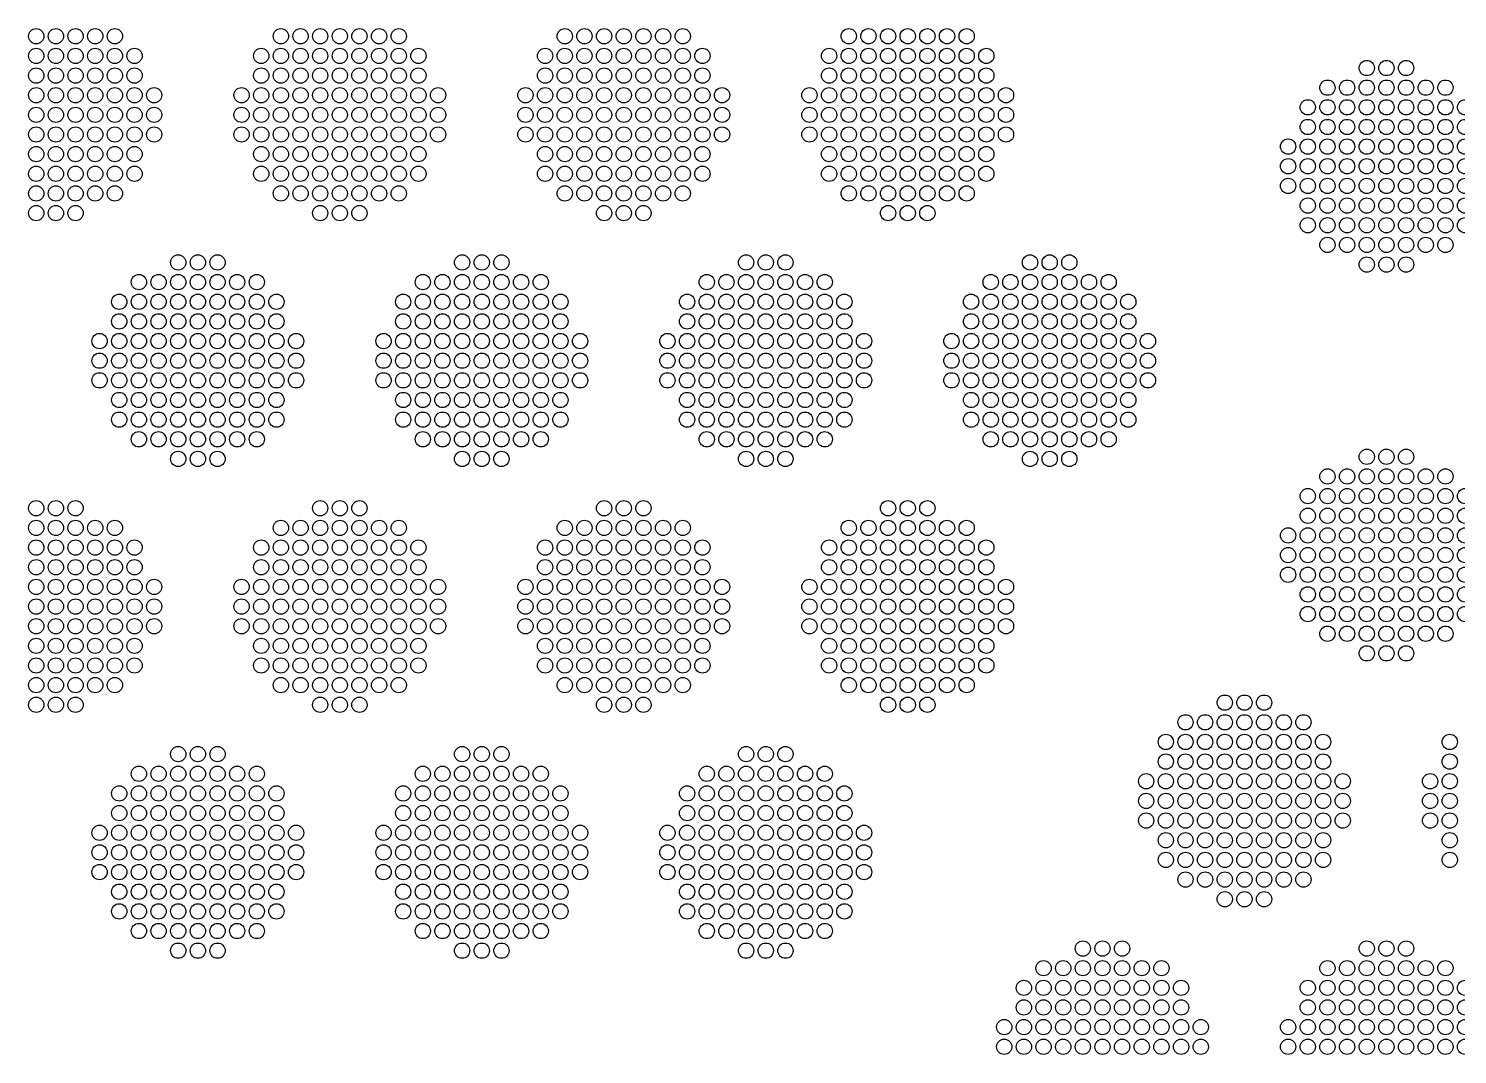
# Model space of a CAD drawing. Extents: x -49 to 54, y -38 to 38.
# Drawn here: x -42.89 to -36.35, y -14.17 to -9.48 of the extents above; entities that cross this region are included whole.
import ezdxf

# ---------------------------------------------------------------- set-up
doc = ezdxf.new("R2010")
doc.units = 0
doc.layers.add('LOWER_ELECTRODE', color=1, linetype='CONTINUOUS')

msp = doc.modelspace()

# ---------------------------------------------------------------- linework, layer by layer
at = {"layer": 'LOWER_ELECTRODE'}
for centre in [(-42.8539, -9.5107), (-42.7639, -9.5107), (-42.6739, -9.5107), (-42.5839, -9.5107), (-42.4939, -9.5107), (-41.7339, -9.5107), (-41.6439, -9.5107), (-41.5539, -9.5107), (-41.4639, -9.5107), (-41.3739, -9.5107), (-41.2839, -9.5107), (-41.1939, -9.5107), (-40.4339, -9.5107), (-40.3439, -9.5107), (-40.2539, -9.5107), (-40.1639, -9.5107), (-40.0739, -9.5107), (-39.9839, -9.5107), (-39.8939, -9.5107), (-39.1339, -9.5107), (-39.0439, -9.5107), (-38.9539, -9.5107), (-38.8639, -9.5107), (-38.7739, -9.5107), (-38.6839, -9.5107), (-38.5939, -9.5107), (-42.8539, -9.6007), (-42.7639, -9.6007), (-42.6739, -9.6007), (-42.5839, -9.6007), (-42.4939, -9.6007), (-42.4039, -9.6007), (-41.8239, -9.6007), (-41.7339, -9.6007), (-41.6439, -9.6007), (-41.5539, -9.6007), (-41.4639, -9.6007), (-41.3739, -9.6007), (-41.2839, -9.6007), (-41.1939, -9.6007), (-41.1039, -9.6007), (-40.5239, -9.6007), (-40.4339, -9.6007), (-40.3439, -9.6007), (-40.2539, -9.6007), (-40.1639, -9.6007), (-40.0739, -9.6007), (-39.9839, -9.6007), (-39.8939, -9.6007), (-39.8039, -9.6007), (-39.2239, -9.6007), (-39.1339, -9.6007), (-39.0439, -9.6007), (-38.9539, -9.6007), (-38.8639, -9.6007), (-38.7739, -9.6007), (-38.6839, -9.6007), (-38.5939, -9.6007), (-38.5039, -9.6007), (-42.8539, -9.6907), (-42.7639, -9.6907), (-42.6739, -9.6907), (-42.5839, -9.6907), (-42.4939, -9.6907), (-42.4039, -9.6907), (-41.8239, -9.6907), (-41.7339, -9.6907), (-41.6439, -9.6907), (-41.5539, -9.6907), (-41.4639, -9.6907), (-41.3739, -9.6907), (-41.2839, -9.6907), (-41.1939, -9.6907), (-41.1039, -9.6907), (-40.5239, -9.6907), (-40.4339, -9.6907), (-40.3439, -9.6907), (-40.2539, -9.6907), (-40.1639, -9.6907), (-40.0739, -9.6907), (-39.9839, -9.6907), (-39.8939, -9.6907), (-39.8039, -9.6907), (-39.2239, -9.6907), (-39.1339, -9.6907), (-39.0439, -9.6907), (-38.9539, -9.6907), (-38.8639, -9.6907), (-38.7739, -9.6907), (-38.6839, -9.6907), (-38.5939, -9.6907), (-38.5039, -9.6907), (-36.7621, -9.6563), (-36.6721, -9.6563), (-36.5821, -9.6563), (-42.8539, -9.7807), (-42.7639, -9.7807), (-42.6739, -9.7807), (-42.5839, -9.7807), (-42.4939, -9.7807), (-42.4039, -9.7807), (-42.3139, -9.7807), (-41.9139, -9.7807), (-41.8239, -9.7807), (-41.7339, -9.7807), (-41.6439, -9.7807), (-41.5539, -9.7807), (-41.4639, -9.7807), (-41.3739, -9.7807), (-41.2839, -9.7807), (-41.1939, -9.7807), (-41.1039, -9.7807), (-41.0139, -9.7807), (-40.6139, -9.7807), (-40.5239, -9.7807), (-40.4339, -9.7807), (-40.3439, -9.7807), (-40.2539, -9.7807), (-40.1639, -9.7807), (-40.0739, -9.7807), (-39.9839, -9.7807), (-39.8939, -9.7807), (-39.8039, -9.7807), (-39.7139, -9.7807), (-39.3139, -9.7807), (-39.2239, -9.7807), (-39.1339, -9.7807), (-39.0439, -9.7807), (-38.9539, -9.7807), (-38.8639, -9.7807), (-38.7739, -9.7807), (-38.6839, -9.7807), (-38.5939, -9.7807), (-38.5039, -9.7807), (-38.4139, -9.7807), (-36.9421, -9.7463), (-36.8521, -9.7463), (-36.7621, -9.7463), (-36.6721, -9.7463), (-36.5821, -9.7463), (-36.4921, -9.7463), (-36.4021, -9.7463), (-37.0321, -9.8363), (-36.9421, -9.8363), (-36.8521, -9.8363), (-36.7621, -9.8363), (-36.6721, -9.8363), (-36.5821, -9.8363), (-36.4921, -9.8363), (-36.4021, -9.8363), (-36.3121, -9.8363), (-42.8539, -9.8707), (-42.7639, -9.8707), (-42.6739, -9.8707), (-42.5839, -9.8707), (-42.4939, -9.8707), (-42.4039, -9.8707), (-42.3139, -9.8707), (-41.9139, -9.8707), (-41.8239, -9.8707), (-41.7339, -9.8707), (-41.6439, -9.8707), (-41.5539, -9.8707), (-41.4639, -9.8707), (-41.3739, -9.8707), (-41.2839, -9.8707), (-41.1939, -9.8707), (-41.1039, -9.8707), (-41.0139, -9.8707), (-40.6139, -9.8707), (-40.5239, -9.8707), (-40.4339, -9.8707), (-40.3439, -9.8707), (-40.2539, -9.8707), (-40.1639, -9.8707), (-40.0739, -9.8707), (-39.9839, -9.8707), (-39.8939, -9.8707), (-39.8039, -9.8707), (-39.7139, -9.8707), (-39.3139, -9.8707), (-39.2239, -9.8707), (-39.1339, -9.8707), (-39.0439, -9.8707), (-38.9539, -9.8707), (-38.8639, -9.8707), (-38.7739, -9.8707), (-38.6839, -9.8707), (-38.5939, -9.8707), (-38.5039, -9.8707), (-38.4139, -9.8707), (-42.8539, -9.9607), (-42.7639, -9.9607), (-42.6739, -9.9607), (-42.5839, -9.9607), (-42.4939, -9.9607), (-42.4039, -9.9607), (-42.3139, -9.9607), (-41.9139, -9.9607), (-41.8239, -9.9607), (-41.7339, -9.9607), (-41.6439, -9.9607), (-41.5539, -9.9607), (-41.4639, -9.9607), (-41.3739, -9.9607), (-41.2839, -9.9607), (-41.1939, -9.9607), (-41.1039, -9.9607), (-41.0139, -9.9607), (-40.6139, -9.9607), (-40.5239, -9.9607), (-40.4339, -9.9607), (-40.3439, -9.9607), (-40.2539, -9.9607), (-40.1639, -9.9607), (-40.0739, -9.9607), (-39.9839, -9.9607), (-39.8939, -9.9607), (-39.8039, -9.9607), (-39.7139, -9.9607), (-39.3139, -9.9607), (-39.2239, -9.9607), (-39.1339, -9.9607), (-39.0439, -9.9607), (-38.9539, -9.9607), (-38.8639, -9.9607), (-38.7739, -9.9607), (-38.6839, -9.9607), (-38.5939, -9.9607), (-38.5039, -9.9607), (-38.4139, -9.9607), (-37.0321, -9.9263), (-36.9421, -9.9263), (-36.8521, -9.9263), (-36.7621, -9.9263), (-36.6721, -9.9263), (-36.5821, -9.9263), (-36.4921, -9.9263), (-36.4021, -9.9263), (-36.3121, -9.9263), (-37.1221, -10.0163), (-37.0321, -10.0163), (-36.9421, -10.0163), (-36.8521, -10.0163), (-36.7621, -10.0163), (-36.6721, -10.0163), (-36.5821, -10.0163), (-36.4921, -10.0163), (-36.4021, -10.0163), (-36.3121, -10.0163), (-42.8539, -10.0507), (-42.7639, -10.0507), (-42.6739, -10.0507), (-42.5839, -10.0507), (-42.4939, -10.0507), (-42.4039, -10.0507), (-41.8239, -10.0507), (-41.7339, -10.0507), (-41.6439, -10.0507), (-41.5539, -10.0507), (-41.4639, -10.0507), (-41.3739, -10.0507), (-41.2839, -10.0507), (-41.1939, -10.0507), (-41.1039, -10.0507), (-40.5239, -10.0507), (-40.4339, -10.0507), (-40.3439, -10.0507), (-40.2539, -10.0507), (-40.1639, -10.0507), (-40.0739, -10.0507), (-39.9839, -10.0507), (-39.8939, -10.0507), (-39.8039, -10.0507), (-39.2239, -10.0507), (-39.1339, -10.0507), (-39.0439, -10.0507), (-38.9539, -10.0507), (-38.8639, -10.0507), (-38.7739, -10.0507), (-38.6839, -10.0507), (-38.5939, -10.0507), (-38.5039, -10.0507), (-37.1221, -10.1063), (-37.0321, -10.1063), (-36.9421, -10.1063), (-36.8521, -10.1063), (-36.7621, -10.1063), (-36.6721, -10.1063), (-36.5821, -10.1063), (-36.4921, -10.1063), (-36.4021, -10.1063), (-36.3121, -10.1063), (-42.8539, -10.1407), (-42.7639, -10.1407), (-42.6739, -10.1407), (-42.5839, -10.1407), (-42.4939, -10.1407), (-42.4039, -10.1407), (-41.8239, -10.1407), (-41.7339, -10.1407), (-41.6439, -10.1407), (-41.5539, -10.1407), (-41.4639, -10.1407), (-41.3739, -10.1407), (-41.2839, -10.1407), (-41.1939, -10.1407), (-41.1039, -10.1407), (-40.5239, -10.1407), (-40.4339, -10.1407), (-40.3439, -10.1407), (-40.2539, -10.1407), (-40.1639, -10.1407), (-40.0739, -10.1407), (-39.9839, -10.1407), (-39.8939, -10.1407), (-39.8039, -10.1407), (-39.2239, -10.1407), (-39.1339, -10.1407), (-39.0439, -10.1407), (-38.9539, -10.1407), (-38.8639, -10.1407), (-38.7739, -10.1407), (-38.6839, -10.1407), (-38.5939, -10.1407), (-38.5039, -10.1407), (-42.8539, -10.2307), (-42.7639, -10.2307), (-42.6739, -10.2307), (-42.5839, -10.2307), (-42.4939, -10.2307), (-41.7339, -10.2307), (-41.6439, -10.2307), (-41.5539, -10.2307), (-41.4639, -10.2307), (-41.3739, -10.2307), (-41.2839, -10.2307), (-41.1939, -10.2307), (-40.4339, -10.2307), (-40.3439, -10.2307), (-40.2539, -10.2307), (-40.1639, -10.2307), (-40.0739, -10.2307), (-39.9839, -10.2307), (-39.8939, -10.2307), (-39.1339, -10.2307), (-39.0439, -10.2307), (-38.9539, -10.2307), (-38.8639, -10.2307), (-38.7739, -10.2307), (-38.6839, -10.2307), (-38.5939, -10.2307), (-37.1221, -10.1963), (-37.0321, -10.1963), (-36.9421, -10.1963), (-36.8521, -10.1963), (-36.7621, -10.1963), (-36.6721, -10.1963), (-36.5821, -10.1963), (-36.4921, -10.1963), (-36.4021, -10.1963), (-36.3121, -10.1963), (-37.0321, -10.2863), (-36.9421, -10.2863), (-36.8521, -10.2863), (-36.7621, -10.2863), (-36.6721, -10.2863), (-36.5821, -10.2863), (-36.4921, -10.2863), (-36.4021, -10.2863), (-36.3121, -10.2863), (-42.8539, -10.3207), (-42.7639, -10.3207), (-42.6739, -10.3207), (-41.5539, -10.3207), (-41.4639, -10.3207), (-41.3739, -10.3207), (-40.2539, -10.3207), (-40.1639, -10.3207), (-40.0739, -10.3207), (-38.9539, -10.3207), (-38.8639, -10.3207), (-38.7739, -10.3207), (-37.0321, -10.3763), (-36.9421, -10.3763), (-36.8521, -10.3763), (-36.7621, -10.3763), (-36.6721, -10.3763), (-36.5821, -10.3763), (-36.4921, -10.3763), (-36.4021, -10.3763), (-36.3121, -10.3763), (-36.9421, -10.4663), (-36.8521, -10.4663), (-36.7621, -10.4663), (-36.6721, -10.4663), (-36.5821, -10.4663), (-36.4921, -10.4663), (-36.4021, -10.4663), (-42.2039, -10.5465), (-42.1139, -10.5465), (-42.0239, -10.5465), (-40.9039, -10.5465), (-40.8139, -10.5465), (-40.7239, -10.5465), (-39.6039, -10.5465), (-39.5139, -10.5465), (-39.4239, -10.5465), (-38.3039, -10.5465), (-38.2139, -10.5465), (-38.1239, -10.5465), (-36.7621, -10.5563), (-36.6721, -10.5563), (-36.5821, -10.5563), (-42.3839, -10.6365), (-42.2939, -10.6365), (-42.2039, -10.6365), (-42.1139, -10.6365), (-42.0239, -10.6365), (-41.9339, -10.6365), (-41.8439, -10.6365), (-41.0839, -10.6365), (-40.9939, -10.6365), (-40.9039, -10.6365), (-40.8139, -10.6365), (-40.7239, -10.6365), (-40.6339, -10.6365), (-40.5439, -10.6365), (-39.7839, -10.6365), (-39.6939, -10.6365), (-39.6039, -10.6365), (-39.5139, -10.6365), (-39.4239, -10.6365), (-39.3339, -10.6365), (-39.2439, -10.6365), (-38.4839, -10.6365), (-38.3939, -10.6365), (-38.3039, -10.6365), (-38.2139, -10.6365), (-38.1239, -10.6365), (-38.0339, -10.6365), (-37.9439, -10.6365), (-42.4739, -10.7265), (-42.3839, -10.7265), (-42.2939, -10.7265), (-42.2039, -10.7265), (-42.1139, -10.7265), (-42.0239, -10.7265), (-41.9339, -10.7265), (-41.8439, -10.7265), (-41.7539, -10.7265), (-41.1739, -10.7265), (-41.0839, -10.7265), (-40.9939, -10.7265), (-40.9039, -10.7265), (-40.8139, -10.7265), (-40.7239, -10.7265), (-40.6339, -10.7265), (-40.5439, -10.7265), (-40.4539, -10.7265), (-39.8739, -10.7265), (-39.7839, -10.7265), (-39.6939, -10.7265), (-39.6039, -10.7265), (-39.5139, -10.7265), (-39.4239, -10.7265), (-39.3339, -10.7265), (-39.2439, -10.7265), (-39.1539, -10.7265), (-38.5739, -10.7265), (-38.4839, -10.7265), (-38.3939, -10.7265), (-38.3039, -10.7265), (-38.2139, -10.7265), (-38.1239, -10.7265), (-38.0339, -10.7265), (-37.9439, -10.7265), (-37.8539, -10.7265), (-42.4739, -10.8165), (-42.3839, -10.8165), (-42.2939, -10.8165), (-42.2039, -10.8165), (-42.1139, -10.8165), (-42.0239, -10.8165), (-41.9339, -10.8165), (-41.8439, -10.8165), (-41.7539, -10.8165), (-41.1739, -10.8165), (-41.0839, -10.8165), (-40.9939, -10.8165), (-40.9039, -10.8165), (-40.8139, -10.8165), (-40.7239, -10.8165), (-40.6339, -10.8165), (-40.5439, -10.8165), (-40.4539, -10.8165), (-39.8739, -10.8165), (-39.7839, -10.8165), (-39.6939, -10.8165), (-39.6039, -10.8165), (-39.5139, -10.8165), (-39.4239, -10.8165), (-39.3339, -10.8165), (-39.2439, -10.8165), (-39.1539, -10.8165), (-38.5739, -10.8165), (-38.4839, -10.8165), (-38.3939, -10.8165), (-38.3039, -10.8165), (-38.2139, -10.8165), (-38.1239, -10.8165), (-38.0339, -10.8165), (-37.9439, -10.8165), (-37.8539, -10.8165), (-42.5639, -10.9065), (-42.4739, -10.9065), (-42.3839, -10.9065), (-42.2939, -10.9065), (-42.2039, -10.9065), (-42.1139, -10.9065), (-42.0239, -10.9065), (-41.9339, -10.9065), (-41.8439, -10.9065), (-41.7539, -10.9065), (-41.6639, -10.9065), (-41.2639, -10.9065), (-41.1739, -10.9065), (-41.0839, -10.9065), (-40.9939, -10.9065), (-40.9039, -10.9065), (-40.8139, -10.9065), (-40.7239, -10.9065), (-40.6339, -10.9065), (-40.5439, -10.9065), (-40.4539, -10.9065), (-40.3639, -10.9065), (-39.9639, -10.9065), (-39.8739, -10.9065), (-39.7839, -10.9065), (-39.6939, -10.9065), (-39.6039, -10.9065), (-39.5139, -10.9065), (-39.4239, -10.9065), (-39.3339, -10.9065), (-39.2439, -10.9065), (-39.1539, -10.9065), (-39.0639, -10.9065), (-38.6639, -10.9065), (-38.5739, -10.9065), (-38.4839, -10.9065), (-38.3939, -10.9065), (-38.3039, -10.9065), (-38.2139, -10.9065), (-38.1239, -10.9065), (-38.0339, -10.9065), (-37.9439, -10.9065), (-37.8539, -10.9065), (-37.7639, -10.9065), (-42.5639, -10.9965), (-42.4739, -10.9965), (-42.3839, -10.9965), (-42.2939, -10.9965), (-42.2039, -10.9965), (-42.1139, -10.9965), (-42.0239, -10.9965), (-41.9339, -10.9965), (-41.8439, -10.9965), (-41.7539, -10.9965), (-41.6639, -10.9965), (-41.2639, -10.9965), (-41.1739, -10.9965), (-41.0839, -10.9965), (-40.9939, -10.9965), (-40.9039, -10.9965), (-40.8139, -10.9965), (-40.7239, -10.9965), (-40.6339, -10.9965), (-40.5439, -10.9965), (-40.4539, -10.9965), (-40.3639, -10.9965), (-39.9639, -10.9965), (-39.8739, -10.9965), (-39.7839, -10.9965), (-39.6939, -10.9965), (-39.6039, -10.9965), (-39.5139, -10.9965), (-39.4239, -10.9965), (-39.3339, -10.9965), (-39.2439, -10.9965), (-39.1539, -10.9965), (-39.0639, -10.9965), (-38.6639, -10.9965), (-38.5739, -10.9965), (-38.4839, -10.9965), (-38.3939, -10.9965), (-38.3039, -10.9965), (-38.2139, -10.9965), (-38.1239, -10.9965), (-38.0339, -10.9965), (-37.9439, -10.9965), (-37.8539, -10.9965), (-37.7639, -10.9965), (-42.5639, -11.0865), (-42.4739, -11.0865), (-42.3839, -11.0865), (-42.2939, -11.0865), (-42.2039, -11.0865), (-42.1139, -11.0865), (-42.0239, -11.0865), (-41.9339, -11.0865), (-41.8439, -11.0865), (-41.7539, -11.0865), (-41.6639, -11.0865), (-41.2639, -11.0865), (-41.1739, -11.0865), (-41.0839, -11.0865), (-40.9939, -11.0865), (-40.9039, -11.0865), (-40.8139, -11.0865), (-40.7239, -11.0865), (-40.6339, -11.0865), (-40.5439, -11.0865), (-40.4539, -11.0865), (-40.3639, -11.0865), (-39.9639, -11.0865), (-39.8739, -11.0865), (-39.7839, -11.0865), (-39.6939, -11.0865), (-39.6039, -11.0865), (-39.5139, -11.0865), (-39.4239, -11.0865), (-39.3339, -11.0865), (-39.2439, -11.0865), (-39.1539, -11.0865), (-39.0639, -11.0865), (-38.6639, -11.0865), (-38.5739, -11.0865), (-38.4839, -11.0865), (-38.3939, -11.0865), (-38.3039, -11.0865), (-38.2139, -11.0865), (-38.1239, -11.0865), (-38.0339, -11.0865), (-37.9439, -11.0865), (-37.8539, -11.0865), (-37.7639, -11.0865), (-42.4739, -11.1765), (-42.3839, -11.1765), (-42.2939, -11.1765), (-42.2039, -11.1765), (-42.1139, -11.1765), (-42.0239, -11.1765), (-41.9339, -11.1765), (-41.8439, -11.1765), (-41.7539, -11.1765), (-41.1739, -11.1765), (-41.0839, -11.1765), (-40.9939, -11.1765), (-40.9039, -11.1765), (-40.8139, -11.1765), (-40.7239, -11.1765), (-40.6339, -11.1765), (-40.5439, -11.1765), (-40.4539, -11.1765), (-39.8739, -11.1765), (-39.7839, -11.1765), (-39.6939, -11.1765), (-39.6039, -11.1765), (-39.5139, -11.1765), (-39.4239, -11.1765), (-39.3339, -11.1765), (-39.2439, -11.1765), (-39.1539, -11.1765), (-38.5739, -11.1765), (-38.4839, -11.1765), (-38.3939, -11.1765), (-38.3039, -11.1765), (-38.2139, -11.1765), (-38.1239, -11.1765), (-38.0339, -11.1765), (-37.9439, -11.1765), (-37.8539, -11.1765), (-42.4739, -11.2665), (-42.3839, -11.2665), (-42.2939, -11.2665), (-42.2039, -11.2665), (-42.1139, -11.2665), (-42.0239, -11.2665), (-41.9339, -11.2665), (-41.8439, -11.2665), (-41.7539, -11.2665), (-41.1739, -11.2665), (-41.0839, -11.2665), (-40.9939, -11.2665), (-40.9039, -11.2665), (-40.8139, -11.2665), (-40.7239, -11.2665), (-40.6339, -11.2665), (-40.5439, -11.2665), (-40.4539, -11.2665), (-39.8739, -11.2665), (-39.7839, -11.2665), (-39.6939, -11.2665), (-39.6039, -11.2665), (-39.5139, -11.2665), (-39.4239, -11.2665), (-39.3339, -11.2665), (-39.2439, -11.2665), (-39.1539, -11.2665), (-38.5739, -11.2665), (-38.4839, -11.2665), (-38.3939, -11.2665), (-38.3039, -11.2665), (-38.2139, -11.2665), (-38.1239, -11.2665), (-38.0339, -11.2665), (-37.9439, -11.2665), (-37.8539, -11.2665), (-42.3839, -11.3565), (-42.2939, -11.3565), (-42.2039, -11.3565), (-42.1139, -11.3565), (-42.0239, -11.3565), (-41.9339, -11.3565), (-41.8439, -11.3565), (-41.0839, -11.3565), (-40.9939, -11.3565), (-40.9039, -11.3565), (-40.8139, -11.3565), (-40.7239, -11.3565), (-40.6339, -11.3565), (-40.5439, -11.3565), (-39.7839, -11.3565), (-39.6939, -11.3565), (-39.6039, -11.3565), (-39.5139, -11.3565), (-39.4239, -11.3565), (-39.3339, -11.3565), (-39.2439, -11.3565), (-38.4839, -11.3565), (-38.3939, -11.3565), (-38.3039, -11.3565), (-38.2139, -11.3565), (-38.1239, -11.3565), (-38.0339, -11.3565), (-37.9439, -11.3565), (-42.2039, -11.4465), (-42.1139, -11.4465), (-42.0239, -11.4465), (-40.9039, -11.4465), (-40.8139, -11.4465), (-40.7239, -11.4465), (-39.6039, -11.4465), (-39.5139, -11.4465), (-39.4239, -11.4465), (-38.3039, -11.4465), (-38.2139, -11.4465), (-38.1239, -11.4465), (-36.7621, -11.4367), (-36.6721, -11.4367), (-36.5821, -11.4367), (-36.9421, -11.5267), (-36.8521, -11.5267), (-36.7621, -11.5267), (-36.6721, -11.5267), (-36.5821, -11.5267), (-36.4921, -11.5267), (-36.4021, -11.5267), (-42.8539, -11.6723), (-42.7639, -11.6723), (-42.6739, -11.6723), (-41.5539, -11.6723), (-41.4639, -11.6723), (-41.3739, -11.6723), (-40.2539, -11.6723), (-40.1639, -11.6723), (-40.0739, -11.6723), (-38.9539, -11.6723), (-38.8639, -11.6723), (-38.7739, -11.6723), (-37.0321, -11.6167), (-36.9421, -11.6167), (-36.8521, -11.6167), (-36.7621, -11.6167), (-36.6721, -11.6167), (-36.5821, -11.6167), (-36.4921, -11.6167), (-36.4021, -11.6167), (-36.3121, -11.6167), (-37.0321, -11.7067), (-36.9421, -11.7067), (-36.8521, -11.7067), (-36.7621, -11.7067), (-36.6721, -11.7067), (-36.5821, -11.7067), (-36.4921, -11.7067), (-36.4021, -11.7067), (-36.3121, -11.7067), (-42.8539, -11.7623), (-42.7639, -11.7623), (-42.6739, -11.7623), (-42.5839, -11.7623), (-42.4939, -11.7623), (-41.7339, -11.7623), (-41.6439, -11.7623), (-41.5539, -11.7623), (-41.4639, -11.7623), (-41.3739, -11.7623), (-41.2839, -11.7623), (-41.1939, -11.7623), (-40.4339, -11.7623), (-40.3439, -11.7623), (-40.2539, -11.7623), (-40.1639, -11.7623), (-40.0739, -11.7623), (-39.9839, -11.7623), (-39.8939, -11.7623), (-39.1339, -11.7623), (-39.0439, -11.7623), (-38.9539, -11.7623), (-38.8639, -11.7623), (-38.7739, -11.7623), (-38.6839, -11.7623), (-38.5939, -11.7623), (-37.1221, -11.7967), (-37.0321, -11.7967), (-36.9421, -11.7967), (-36.8521, -11.7967), (-36.7621, -11.7967), (-36.6721, -11.7967), (-36.5821, -11.7967), (-36.4921, -11.7967), (-36.4021, -11.7967), (-36.3121, -11.7967), (-42.8539, -11.8523), (-42.7639, -11.8523), (-42.6739, -11.8523), (-42.5839, -11.8523), (-42.4939, -11.8523), (-42.4039, -11.8523), (-41.8239, -11.8523), (-41.7339, -11.8523), (-41.6439, -11.8523), (-41.5539, -11.8523), (-41.4639, -11.8523), (-41.3739, -11.8523), (-41.2839, -11.8523), (-41.1939, -11.8523), (-41.1039, -11.8523), (-40.5239, -11.8523), (-40.4339, -11.8523), (-40.3439, -11.8523), (-40.2539, -11.8523), (-40.1639, -11.8523), (-40.0739, -11.8523), (-39.9839, -11.8523), (-39.8939, -11.8523), (-39.8039, -11.8523), (-39.2239, -11.8523), (-39.1339, -11.8523), (-39.0439, -11.8523), (-38.9539, -11.8523), (-38.8639, -11.8523), (-38.7739, -11.8523), (-38.6839, -11.8523), (-38.5939, -11.8523), (-38.5039, -11.8523), (-37.1221, -11.8867), (-37.0321, -11.8867), (-36.9421, -11.8867), (-36.8521, -11.8867), (-36.7621, -11.8867), (-36.6721, -11.8867), (-36.5821, -11.8867), (-36.4921, -11.8867), (-36.4021, -11.8867), (-36.3121, -11.8867), (-42.8539, -11.9423), (-42.7639, -11.9423), (-42.6739, -11.9423), (-42.5839, -11.9423), (-42.4939, -11.9423), (-42.4039, -11.9423), (-41.8239, -11.9423), (-41.7339, -11.9423), (-41.6439, -11.9423), (-41.5539, -11.9423), (-41.4639, -11.9423), (-41.3739, -11.9423), (-41.2839, -11.9423), (-41.1939, -11.9423), (-41.1039, -11.9423), (-40.5239, -11.9423), (-40.4339, -11.9423), (-40.3439, -11.9423), (-40.2539, -11.9423), (-40.1639, -11.9423), (-40.0739, -11.9423), (-39.9839, -11.9423), (-39.8939, -11.9423), (-39.8039, -11.9423), (-39.2239, -11.9423), (-39.1339, -11.9423), (-39.0439, -11.9423), (-38.9539, -11.9423), (-38.8639, -11.9423), (-38.7739, -11.9423), (-38.6839, -11.9423), (-38.5939, -11.9423), (-38.5039, -11.9423), (-37.1221, -11.9767), (-37.0321, -11.9767), (-36.9421, -11.9767), (-36.8521, -11.9767), (-36.7621, -11.9767), (-36.6721, -11.9767), (-36.5821, -11.9767), (-36.4921, -11.9767), (-36.4021, -11.9767), (-36.3121, -11.9767), (-42.8539, -12.0323), (-42.7639, -12.0323), (-42.6739, -12.0323), (-42.5839, -12.0323), (-42.4939, -12.0323), (-42.4039, -12.0323), (-42.3139, -12.0323), (-41.9139, -12.0323), (-41.8239, -12.0323), (-41.7339, -12.0323), (-41.6439, -12.0323), (-41.5539, -12.0323), (-41.4639, -12.0323), (-41.3739, -12.0323), (-41.2839, -12.0323), (-41.1939, -12.0323), (-41.1039, -12.0323), (-41.0139, -12.0323), (-40.6139, -12.0323), (-40.5239, -12.0323), (-40.4339, -12.0323), (-40.3439, -12.0323), (-40.2539, -12.0323), (-40.1639, -12.0323), (-40.0739, -12.0323), (-39.9839, -12.0323), (-39.8939, -12.0323), (-39.8039, -12.0323), (-39.7139, -12.0323), (-39.3139, -12.0323), (-39.2239, -12.0323), (-39.1339, -12.0323), (-39.0439, -12.0323), (-38.9539, -12.0323), (-38.8639, -12.0323), (-38.7739, -12.0323), (-38.6839, -12.0323), (-38.5939, -12.0323), (-38.5039, -12.0323), (-38.4139, -12.0323), (-37.0321, -12.0667), (-36.9421, -12.0667), (-36.8521, -12.0667), (-36.7621, -12.0667), (-36.6721, -12.0667), (-36.5821, -12.0667), (-36.4921, -12.0667), (-36.4021, -12.0667), (-36.3121, -12.0667), (-42.8539, -12.1223), (-42.7639, -12.1223), (-42.6739, -12.1223), (-42.5839, -12.1223), (-42.4939, -12.1223), (-42.4039, -12.1223), (-42.3139, -12.1223), (-41.9139, -12.1223), (-41.8239, -12.1223), (-41.7339, -12.1223), (-41.6439, -12.1223), (-41.5539, -12.1223), (-41.4639, -12.1223), (-41.3739, -12.1223), (-41.2839, -12.1223), (-41.1939, -12.1223), (-41.1039, -12.1223), (-41.0139, -12.1223), (-40.6139, -12.1223), (-40.5239, -12.1223), (-40.4339, -12.1223), (-40.3439, -12.1223), (-40.2539, -12.1223), (-40.1639, -12.1223), (-40.0739, -12.1223), (-39.9839, -12.1223), (-39.8939, -12.1223), (-39.8039, -12.1223), (-39.7139, -12.1223), (-39.3139, -12.1223), (-39.2239, -12.1223), (-39.1339, -12.1223), (-39.0439, -12.1223), (-38.9539, -12.1223), (-38.8639, -12.1223), (-38.7739, -12.1223), (-38.6839, -12.1223), (-38.5939, -12.1223), (-38.5039, -12.1223), (-38.4139, -12.1223), (-37.0321, -12.1567), (-36.9421, -12.1567), (-36.8521, -12.1567), (-36.7621, -12.1567), (-36.6721, -12.1567), (-36.5821, -12.1567), (-36.4921, -12.1567), (-36.4021, -12.1567), (-36.3121, -12.1567), (-42.8539, -12.2123), (-42.7639, -12.2123), (-42.6739, -12.2123), (-42.5839, -12.2123), (-42.4939, -12.2123), (-42.4039, -12.2123), (-42.3139, -12.2123), (-41.9139, -12.2123), (-41.8239, -12.2123), (-41.7339, -12.2123), (-41.6439, -12.2123), (-41.5539, -12.2123), (-41.4639, -12.2123), (-41.3739, -12.2123), (-41.2839, -12.2123), (-41.1939, -12.2123), (-41.1039, -12.2123), (-41.0139, -12.2123), (-40.6139, -12.2123), (-40.5239, -12.2123), (-40.4339, -12.2123), (-40.3439, -12.2123), (-40.2539, -12.2123), (-40.1639, -12.2123), (-40.0739, -12.2123), (-39.9839, -12.2123), (-39.8939, -12.2123), (-39.8039, -12.2123), (-39.7139, -12.2123), (-39.3139, -12.2123), (-39.2239, -12.2123), (-39.1339, -12.2123), (-39.0439, -12.2123), (-38.9539, -12.2123), (-38.8639, -12.2123), (-38.7739, -12.2123), (-38.6839, -12.2123), (-38.5939, -12.2123), (-38.5039, -12.2123), (-38.4139, -12.2123), (-36.9421, -12.2467), (-36.8521, -12.2467), (-36.7621, -12.2467), (-36.6721, -12.2467), (-36.5821, -12.2467), (-36.4921, -12.2467), (-36.4021, -12.2467), (-42.8539, -12.3023), (-42.7639, -12.3023), (-42.6739, -12.3023), (-42.5839, -12.3023), (-42.4939, -12.3023), (-42.4039, -12.3023), (-41.8239, -12.3023), (-41.7339, -12.3023), (-41.6439, -12.3023), (-41.5539, -12.3023), (-41.4639, -12.3023), (-41.3739, -12.3023), (-41.2839, -12.3023), (-41.1939, -12.3023), (-41.1039, -12.3023), (-40.5239, -12.3023), (-40.4339, -12.3023), (-40.3439, -12.3023), (-40.2539, -12.3023), (-40.1639, -12.3023), (-40.0739, -12.3023), (-39.9839, -12.3023), (-39.8939, -12.3023), (-39.8039, -12.3023), (-39.2239, -12.3023), (-39.1339, -12.3023), (-39.0439, -12.3023), (-38.9539, -12.3023), (-38.8639, -12.3023), (-38.7739, -12.3023), (-38.6839, -12.3023), (-38.5939, -12.3023), (-38.5039, -12.3023), (-42.8539, -12.3923), (-42.7639, -12.3923), (-42.6739, -12.3923), (-42.5839, -12.3923), (-42.4939, -12.3923), (-42.4039, -12.3923), (-41.8239, -12.3923), (-41.7339, -12.3923), (-41.6439, -12.3923), (-41.5539, -12.3923), (-41.4639, -12.3923), (-41.3739, -12.3923), (-41.2839, -12.3923), (-41.1939, -12.3923), (-41.1039, -12.3923), (-40.5239, -12.3923), (-40.4339, -12.3923), (-40.3439, -12.3923), (-40.2539, -12.3923), (-40.1639, -12.3923), (-40.0739, -12.3923), (-39.9839, -12.3923), (-39.8939, -12.3923), (-39.8039, -12.3923), (-39.2239, -12.3923), (-39.1339, -12.3923), (-39.0439, -12.3923), (-38.9539, -12.3923), (-38.8639, -12.3923), (-38.7739, -12.3923), (-38.6839, -12.3923), (-38.5939, -12.3923), (-38.5039, -12.3923), (-36.7621, -12.3367), (-36.6721, -12.3367), (-36.5821, -12.3367), (-42.8539, -12.4823), (-42.7639, -12.4823), (-42.6739, -12.4823), (-42.5839, -12.4823), (-42.4939, -12.4823), (-41.7339, -12.4823), (-41.6439, -12.4823), (-41.5539, -12.4823), (-41.4639, -12.4823), (-41.3739, -12.4823), (-41.2839, -12.4823), (-41.1939, -12.4823), (-40.4339, -12.4823), (-40.3439, -12.4823), (-40.2539, -12.4823), (-40.1639, -12.4823), (-40.0739, -12.4823), (-39.9839, -12.4823), (-39.8939, -12.4823), (-39.1339, -12.4823), (-39.0439, -12.4823), (-38.9539, -12.4823), (-38.8639, -12.4823), (-38.7739, -12.4823), (-38.6839, -12.4823), (-38.5939, -12.4823), (-42.8539, -12.5723), (-42.7639, -12.5723), (-42.6739, -12.5723), (-41.5539, -12.5723), (-41.4639, -12.5723), (-41.3739, -12.5723), (-40.2539, -12.5723), (-40.1639, -12.5723), (-40.0739, -12.5723), (-38.9539, -12.5723), (-38.8639, -12.5723), (-38.7739, -12.5723), (-37.4121, -12.5625), (-37.3221, -12.5625), (-37.2321, -12.5625), (-37.5921, -12.6525), (-37.5021, -12.6525), (-37.4121, -12.6525), (-37.3221, -12.6525), (-37.2321, -12.6525), (-37.1421, -12.6525), (-37.0521, -12.6525), (-37.6821, -12.7425), (-37.5921, -12.7425), (-37.5021, -12.7425), (-37.4121, -12.7425), (-37.3221, -12.7425), (-37.2321, -12.7425), (-37.1421, -12.7425), (-37.0521, -12.7425), (-36.9621, -12.7425), (-36.3821, -12.7425), (-42.2039, -12.7982), (-42.1139, -12.7982), (-42.0239, -12.7982), (-40.9039, -12.7982), (-40.8139, -12.7982), (-40.7239, -12.7982), (-39.6039, -12.7982), (-39.5139, -12.7982), (-39.4239, -12.7982), (-37.6821, -12.8325), (-37.5921, -12.8325), (-37.5021, -12.8325), (-37.4121, -12.8325), (-37.3221, -12.8325), (-37.2321, -12.8325), (-37.1421, -12.8325), (-37.0521, -12.8325), (-36.9621, -12.8325), (-36.3821, -12.8325), (-42.3839, -12.8882), (-42.2939, -12.8882), (-42.2039, -12.8882), (-42.1139, -12.8882), (-42.0239, -12.8882), (-41.9339, -12.8882), (-41.8439, -12.8882), (-41.0839, -12.8882), (-40.9939, -12.8882), (-40.9039, -12.8882), (-40.8139, -12.8882), (-40.7239, -12.8882), (-40.6339, -12.8882), (-40.5439, -12.8882), (-39.7839, -12.8882), (-39.6939, -12.8882), (-39.6039, -12.8882), (-39.5139, -12.8882), (-39.4239, -12.8882), (-39.3339, -12.8882), (-39.2439, -12.8882), (-42.4739, -12.9782), (-42.3839, -12.9782), (-42.2939, -12.9782), (-42.2039, -12.9782), (-42.1139, -12.9782), (-42.0239, -12.9782), (-41.9339, -12.9782), (-41.8439, -12.9782), (-41.7539, -12.9782), (-41.1739, -12.9782), (-41.0839, -12.9782), (-40.9939, -12.9782), (-40.9039, -12.9782), (-40.8139, -12.9782), (-40.7239, -12.9782), (-40.6339, -12.9782), (-40.5439, -12.9782), (-40.4539, -12.9782), (-39.8739, -12.9782), (-39.7839, -12.9782), (-39.6939, -12.9782), (-39.6039, -12.9782), (-39.5139, -12.9782), (-39.4239, -12.9782), (-39.3339, -12.9782), (-39.2439, -12.9782), (-39.1539, -12.9782), (-37.7721, -12.9225), (-37.6821, -12.9225), (-37.5921, -12.9225), (-37.5021, -12.9225), (-37.4121, -12.9225), (-37.3221, -12.9225), (-37.2321, -12.9225), (-37.1421, -12.9225), (-37.0521, -12.9225), (-36.9621, -12.9225), (-36.8721, -12.9225), (-36.4721, -12.9225), (-36.3821, -12.9225), (-37.7721, -13.0125), (-37.6821, -13.0125), (-37.5921, -13.0125), (-37.5021, -13.0125), (-37.4121, -13.0125), (-37.3221, -13.0125), (-37.2321, -13.0125), (-37.1421, -13.0125), (-37.0521, -13.0125), (-36.9621, -13.0125), (-36.8721, -13.0125), (-36.4721, -13.0125), (-36.3821, -13.0125), (-42.4739, -13.0682), (-42.3839, -13.0682), (-42.2939, -13.0682), (-42.2039, -13.0682), (-42.1139, -13.0682), (-42.0239, -13.0682), (-41.9339, -13.0682), (-41.8439, -13.0682), (-41.7539, -13.0682), (-41.1739, -13.0682), (-41.0839, -13.0682), (-40.9939, -13.0682), (-40.9039, -13.0682), (-40.8139, -13.0682), (-40.7239, -13.0682), (-40.6339, -13.0682), (-40.5439, -13.0682), (-40.4539, -13.0682), (-39.8739, -13.0682), (-39.7839, -13.0682), (-39.6939, -13.0682), (-39.6039, -13.0682), (-39.5139, -13.0682), (-39.4239, -13.0682), (-39.3339, -13.0682), (-39.2439, -13.0682), (-39.1539, -13.0682), (-37.7721, -13.1025), (-37.6821, -13.1025), (-37.5921, -13.1025), (-37.5021, -13.1025), (-37.4121, -13.1025), (-37.3221, -13.1025), (-37.2321, -13.1025), (-37.1421, -13.1025), (-37.0521, -13.1025), (-36.9621, -13.1025), (-36.8721, -13.1025), (-36.4721, -13.1025), (-36.3821, -13.1025), (-42.5639, -13.1582), (-42.4739, -13.1582), (-42.3839, -13.1582), (-42.2939, -13.1582), (-42.2039, -13.1582), (-42.1139, -13.1582), (-42.0239, -13.1582), (-41.9339, -13.1582), (-41.8439, -13.1582), (-41.7539, -13.1582), (-41.6639, -13.1582), (-41.2639, -13.1582), (-41.1739, -13.1582), (-41.0839, -13.1582), (-40.9939, -13.1582), (-40.9039, -13.1582), (-40.8139, -13.1582), (-40.7239, -13.1582), (-40.6339, -13.1582), (-40.5439, -13.1582), (-40.4539, -13.1582), (-40.3639, -13.1582), (-39.9639, -13.1582), (-39.8739, -13.1582), (-39.7839, -13.1582), (-39.6939, -13.1582), (-39.6039, -13.1582), (-39.5139, -13.1582), (-39.4239, -13.1582), (-39.3339, -13.1582), (-39.2439, -13.1582), (-39.1539, -13.1582), (-39.0639, -13.1582), (-42.5639, -13.2482), (-42.4739, -13.2482), (-42.3839, -13.2482), (-42.2939, -13.2482), (-42.2039, -13.2482), (-42.1139, -13.2482), (-42.0239, -13.2482), (-41.9339, -13.2482), (-41.8439, -13.2482), (-41.7539, -13.2482), (-41.6639, -13.2482), (-41.2639, -13.2482), (-41.1739, -13.2482), (-41.0839, -13.2482), (-40.9939, -13.2482), (-40.9039, -13.2482), (-40.8139, -13.2482), (-40.7239, -13.2482), (-40.6339, -13.2482), (-40.5439, -13.2482), (-40.4539, -13.2482), (-40.3639, -13.2482), (-39.9639, -13.2482), (-39.8739, -13.2482), (-39.7839, -13.2482), (-39.6939, -13.2482), (-39.6039, -13.2482), (-39.5139, -13.2482), (-39.4239, -13.2482), (-39.3339, -13.2482), (-39.2439, -13.2482), (-39.1539, -13.2482), (-39.0639, -13.2482), (-37.6821, -13.1925), (-37.5921, -13.1925), (-37.5021, -13.1925), (-37.4121, -13.1925), (-37.3221, -13.1925), (-37.2321, -13.1925), (-37.1421, -13.1925), (-37.0521, -13.1925), (-36.9621, -13.1925), (-36.3821, -13.1925), (-37.6821, -13.2825), (-37.5921, -13.2825), (-37.5021, -13.2825), (-37.4121, -13.2825), (-37.3221, -13.2825), (-37.2321, -13.2825), (-37.1421, -13.2825), (-37.0521, -13.2825), (-36.9621, -13.2825), (-36.3821, -13.2825), (-42.5639, -13.3382), (-42.4739, -13.3382), (-42.3839, -13.3382), (-42.2939, -13.3382), (-42.2039, -13.3382), (-42.1139, -13.3382), (-42.0239, -13.3382), (-41.9339, -13.3382), (-41.8439, -13.3382), (-41.7539, -13.3382), (-41.6639, -13.3382), (-41.2639, -13.3382), (-41.1739, -13.3382), (-41.0839, -13.3382), (-40.9939, -13.3382), (-40.9039, -13.3382), (-40.8139, -13.3382), (-40.7239, -13.3382), (-40.6339, -13.3382), (-40.5439, -13.3382), (-40.4539, -13.3382), (-40.3639, -13.3382), (-39.9639, -13.3382), (-39.8739, -13.3382), (-39.7839, -13.3382), (-39.6939, -13.3382), (-39.6039, -13.3382), (-39.5139, -13.3382), (-39.4239, -13.3382), (-39.3339, -13.3382), (-39.2439, -13.3382), (-39.1539, -13.3382), (-39.0639, -13.3382), (-37.5921, -13.3725), (-37.5021, -13.3725), (-37.4121, -13.3725), (-37.3221, -13.3725), (-37.2321, -13.3725), (-37.1421, -13.3725), (-37.0521, -13.3725), (-42.4739, -13.4282), (-42.3839, -13.4282), (-42.2939, -13.4282), (-42.2039, -13.4282), (-42.1139, -13.4282), (-42.0239, -13.4282), (-41.9339, -13.4282), (-41.8439, -13.4282), (-41.7539, -13.4282), (-41.1739, -13.4282), (-41.0839, -13.4282), (-40.9939, -13.4282), (-40.9039, -13.4282), (-40.8139, -13.4282), (-40.7239, -13.4282), (-40.6339, -13.4282), (-40.5439, -13.4282), (-40.4539, -13.4282), (-39.8739, -13.4282), (-39.7839, -13.4282), (-39.6939, -13.4282), (-39.6039, -13.4282), (-39.5139, -13.4282), (-39.4239, -13.4282), (-39.3339, -13.4282), (-39.2439, -13.4282), (-39.1539, -13.4282), (-37.4121, -13.4625), (-37.3221, -13.4625), (-37.2321, -13.4625), (-42.4739, -13.5182), (-42.3839, -13.5182), (-42.2939, -13.5182), (-42.2039, -13.5182), (-42.1139, -13.5182), (-42.0239, -13.5182), (-41.9339, -13.5182), (-41.8439, -13.5182), (-41.7539, -13.5182), (-41.1739, -13.5182), (-41.0839, -13.5182), (-40.9939, -13.5182), (-40.9039, -13.5182), (-40.8139, -13.5182), (-40.7239, -13.5182), (-40.6339, -13.5182), (-40.5439, -13.5182), (-40.4539, -13.5182), (-39.8739, -13.5182), (-39.7839, -13.5182), (-39.6939, -13.5182), (-39.6039, -13.5182), (-39.5139, -13.5182), (-39.4239, -13.5182), (-39.3339, -13.5182), (-39.2439, -13.5182), (-39.1539, -13.5182), (-42.3839, -13.6082), (-42.2939, -13.6082), (-42.2039, -13.6082), (-42.1139, -13.6082), (-42.0239, -13.6082), (-41.9339, -13.6082), (-41.8439, -13.6082), (-41.0839, -13.6082), (-40.9939, -13.6082), (-40.9039, -13.6082), (-40.8139, -13.6082), (-40.7239, -13.6082), (-40.6339, -13.6082), (-40.5439, -13.6082), (-39.7839, -13.6082), (-39.6939, -13.6082), (-39.6039, -13.6082), (-39.5139, -13.6082), (-39.4239, -13.6082), (-39.3339, -13.6082), (-39.2439, -13.6082), (-42.2039, -13.6982), (-42.1139, -13.6982), (-42.0239, -13.6982), (-40.9039, -13.6982), (-40.8139, -13.6982), (-40.7239, -13.6982), (-39.6039, -13.6982), (-39.5139, -13.6982), (-39.4239, -13.6982), (-38.0621, -13.6884), (-37.9721, -13.6884), (-37.8821, -13.6884), (-36.7621, -13.6884), (-36.6721, -13.6884), (-36.5821, -13.6884), (-38.2421, -13.7784), (-38.1521, -13.7784), (-38.0621, -13.7784), (-37.9721, -13.7784), (-37.8821, -13.7784), (-37.7921, -13.7784), (-37.7021, -13.7784), (-36.9421, -13.7784), (-36.8521, -13.7784), (-36.7621, -13.7784), (-36.6721, -13.7784), (-36.5821, -13.7784), (-36.4921, -13.7784), (-36.4021, -13.7784), (-38.3321, -13.8684), (-38.2421, -13.8684), (-38.1521, -13.8684), (-38.0621, -13.8684), (-37.9721, -13.8684), (-37.8821, -13.8684), (-37.7921, -13.8684), (-37.7021, -13.8684), (-37.6121, -13.8684), (-37.0321, -13.8684), (-36.9421, -13.8684), (-36.8521, -13.8684), (-36.7621, -13.8684), (-36.6721, -13.8684), (-36.5821, -13.8684), (-36.4921, -13.8684), (-36.4021, -13.8684), (-36.3121, -13.8684), (-38.3321, -13.9584), (-38.2421, -13.9584), (-38.1521, -13.9584), (-38.0621, -13.9584), (-37.9721, -13.9584), (-37.8821, -13.9584), (-37.7921, -13.9584), (-37.7021, -13.9584), (-37.6121, -13.9584), (-37.0321, -13.9584), (-36.9421, -13.9584), (-36.8521, -13.9584), (-36.7621, -13.9584), (-36.6721, -13.9584), (-36.5821, -13.9584), (-36.4921, -13.9584), (-36.4021, -13.9584), (-36.3121, -13.9584), (-38.4221, -14.0484), (-38.3321, -14.0484), (-38.2421, -14.0484), (-38.1521, -14.0484), (-38.0621, -14.0484), (-37.9721, -14.0484), (-37.8821, -14.0484), (-37.7921, -14.0484), (-37.7021, -14.0484), (-37.6121, -14.0484), (-37.5221, -14.0484), (-37.1221, -14.0484), (-37.0321, -14.0484), (-36.9421, -14.0484), (-36.8521, -14.0484), (-36.7621, -14.0484), (-36.6721, -14.0484), (-36.5821, -14.0484), (-36.4921, -14.0484), (-36.4021, -14.0484), (-36.3121, -14.0484), (-38.4221, -14.1384), (-38.3321, -14.1384), (-38.2421, -14.1384), (-38.1521, -14.1384), (-38.0621, -14.1384), (-37.9721, -14.1384), (-37.8821, -14.1384), (-37.7921, -14.1384), (-37.7021, -14.1384), (-37.6121, -14.1384), (-37.5221, -14.1384), (-37.1221, -14.1384), (-37.0321, -14.1384), (-36.9421, -14.1384), (-36.8521, -14.1384), (-36.7621, -14.1384), (-36.6721, -14.1384), (-36.5821, -14.1384), (-36.4921, -14.1384), (-36.4021, -14.1384), (-36.3121, -14.1384)]:
    msp.add_circle(centre, 0.035, dxfattribs=at)

doc.saveas('drawing.dxf')
